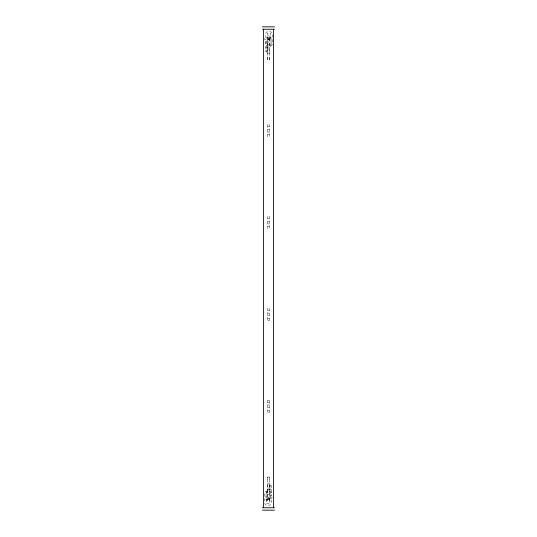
<?xml version="1.0" encoding="UTF-8"?>
<svg xmlns="http://www.w3.org/2000/svg" width="537" height="537" viewBox="0 0 537 537"><rect width="100%" height="100%" fill="white"/><g stroke="black" fill="none" stroke-linecap="round" stroke-linejoin="round"><path stroke-width="0.4" stroke-dasharray="2.69 2.01" d="M265.869 50.72L266.198 52.008L266.97 51.901L267.117 44.739M265.869 43.913L266.198 40.329L266.97 40.423L267.117 44.746L266.963 44.108L268.117 44.725L270.259 44.705L271.165 43.799L271.051 44.209L270.823 33.307L267.312 33.119L267.057 37.818L267.037 37.147L268.151 37.684L270.037 37.409L269.816 38.12L270.03 36.865L270.809 36.845L271.078 38.167L269.715 38.886L267.95 38.926L266.694 38.637L265.849 37.617L265.849 33.046L266.694 31.992L270.265 31.683L271.823 32.388L272.293 33.737L272.293 44.282L271.809 45.356C270.192 46.33 268.017 46.222 266.339 45.43L265.862 44.732M267.117 50.599L267.117 51.075L266.433 50.666L265.869 51.243L265.869 41.054L266.439 41.591L267.117 41.201L267.117 43.873M267.748 501.115L267.748 477.024L269.252 477.024L269.252 501.115L267.748 500.853M267.748 412.315L267.748 400.213L269.252 400.213L269.252 412.315L267.748 412.315L269.252 412.288M269.252 308.366L269.252 320.475L267.748 320.475L267.748 308.366L269.252 308.399M267.748 59.976L267.748 35.885L269.252 35.885L269.252 59.976L267.748 59.976L267.748 56.257M267.748 53.794L267.748 53.103L269.252 53.103L269.252 53.794M267.748 52.445L267.748 46.88M269.252 59.976L269.252 56.257M269.252 52.445L269.252 46.88M269.963 486.381L270.111 485.079L270.883 484.971L271.219 486.26M265.869 47.947L266.889 46.504L269.091 46.162L269.581 45.403L269.916 40.215L268.903 39.543L264.707 39.543L264.707 38.288L269.265 38.288L271.098 39.651L270.802 45.833L269.836 47.33L267.117 47.914M269.963 489.066L267.245 489.65L266.285 491.147L265.983 497.329L267.815 498.692L272.38 498.692L272.38 497.437L268.178 497.437L267.164 496.772L267.5 491.583L267.99 490.818L270.192 490.482L271.219 489.039M267.278 499.39L267.05 500.115L266.271 500.135L266.003 498.813L268.158 497.98L270.386 498.343L271.232 499.37L271.232 503.934L270.393 504.988L266.815 505.297L265.258 504.592L264.788 503.243L264.788 493.57L265.271 491.623C266.889 490.657 269.064 490.764 270.742 491.55L271.219 492.248L270.89 496.651L270.111 496.557L269.963 495.779L269.963 485.911L270.648 486.314L271.219 485.737L271.219 495.933L270.648 495.396L269.963 495.779L269.963 492.241L270.118 492.872L268.963 492.254L266.822 492.275L265.916 493.181L266.03 492.771L266.258 503.672L269.769 503.86L270.024 499.162L270.051 499.833L268.93 499.303L267.043 499.578L267.265 498.866L267.278 499.39L266.634 498.96L266.016 499.423M271.064 37.563L270.447 38.02L269.809 37.59M267.748 37.919L269.252 37.919M267.748 39.194L269.252 39.194M267.748 39.872L269.252 39.872M267.748 41.967L269.252 41.967M267.748 48.948L269.252 48.948M267.748 126.772L269.252 126.772M267.748 129.383L269.252 129.383M267.748 132.095L269.252 132.095M267.748 134.7L269.252 134.7M267.748 218.613L269.252 218.613M267.748 221.224L269.252 221.224M267.748 223.936L269.252 223.936M267.748 226.54L269.252 226.54M267.748 310.46L269.252 310.46M267.748 313.064L269.252 313.064M267.748 315.776L269.252 315.776M267.748 318.387L269.252 318.387M267.748 320.441L269.252 320.475M267.748 400.24L269.252 400.24M267.748 402.3L269.252 402.3M267.748 404.905L269.252 404.905M267.748 407.617L269.252 407.617M267.748 410.228L269.252 410.228M267.748 488.052L269.252 488.052M267.748 497.128L269.252 497.128M267.748 499.081L269.252 499.081M269.252 477.024L269.252 480.743M269.252 483.206L269.252 483.897L267.748 483.897L267.748 483.206M269.252 484.555L269.252 490.12M269.252 491.214L269.252 491.556M269.252 494.772L267.748 494.772M269.252 498.094L267.748 498.094M269.252 499.417L269.252 500.216M267.748 477.024L267.748 480.743M267.748 484.555L267.748 490.12M267.748 491.214L267.748 491.556M267.748 499.417L267.748 500.216M267.748 216.525L267.748 228.634L269.252 228.634L269.252 216.525L267.748 216.559M267.748 124.685L267.748 136.787L269.252 136.76L269.252 124.685L267.748 124.712"/><path stroke-width="0.81" d="M262.479 26.85L274.521 26.85M262.479 29.26L274.521 29.26M262.479 507.74L274.521 507.74M262.479 510.15L274.521 510.15M273.575 29.26L273.575 507.74M263.425 29.26L263.425 507.74"/></g></svg>
